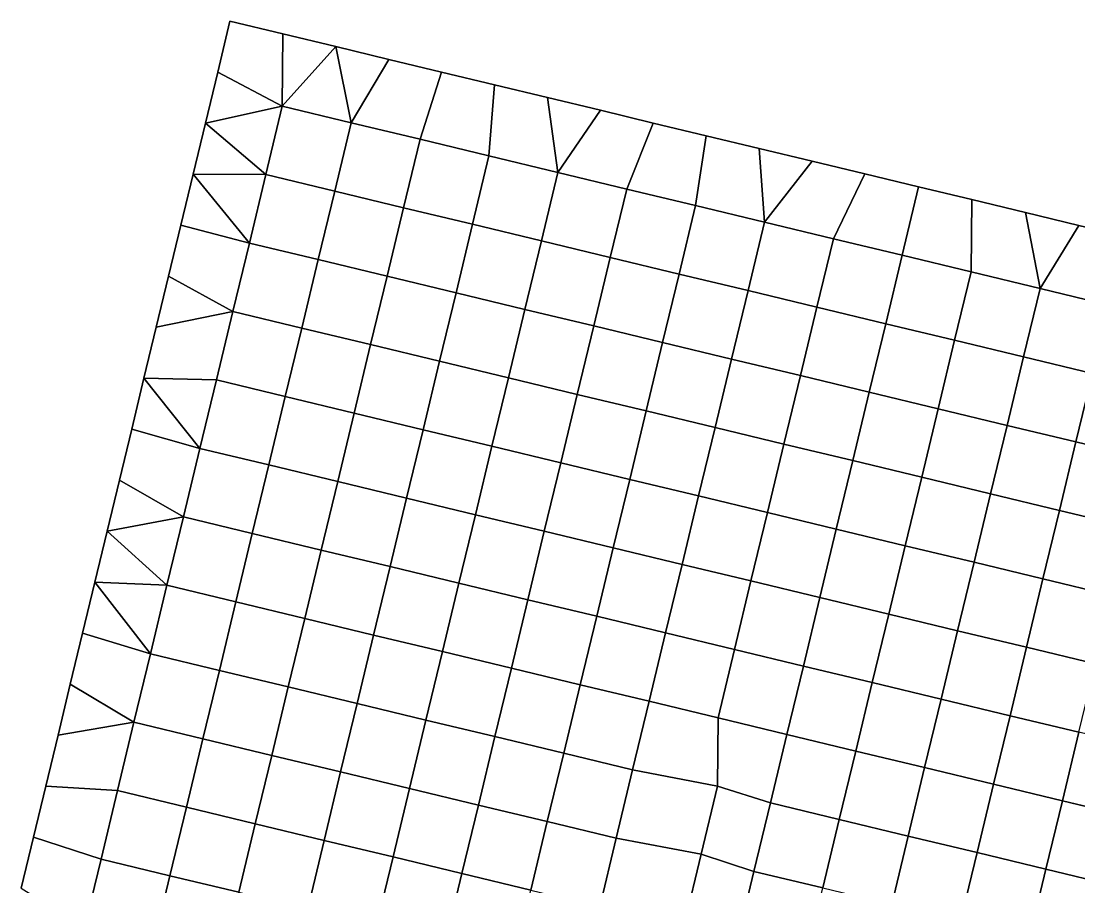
# Model space of a CAD drawing. Extents: x 0 to 37.4, y 0 to 43.4.
# Drawn here: x 8.67 to 17.73, y 36.02 to 43.44 of the extents above; entities that cross this region are included whole.
import ezdxf

# ---------------------------------------------------------------- set-up
doc = ezdxf.new("R2010")
doc.units = 0
doc.layers.get('0').update_dxf_attribs({"linetype": 'CONTINUOUS'})

msp = doc.modelspace()

# ---------------------------------------------------------------- linework, layer by layer
for p, q in [((15.9013, 42.1338, 5.82), (15.6302, 41.578, 5.82)), ((15.6302, 41.578, 5.82), (15.4889, 40.9909, 5.82)), ((15.4889, 40.9909, 5.82), (15.3476, 40.4039, 5.82)), ((15.3476, 40.4039, 5.82), (15.2063, 39.8168, 5.82)), ((15.2063, 39.8168, 5.82), (15.065, 39.2297, 5.82)), ((15.065, 39.2297, 5.82), (14.9237, 38.6426, 5.82)), ((9.4037, 39.0692, 5.82), (9.9166, 38.6055, 5.82)), ((14.9237, 38.6426, 5.82), (14.7824, 38.0555, 5.82)), ((9.9166, 38.6055, 5.82), (10.5072, 38.4634, 5.82)), ((10.5072, 38.4634, 5.82), (11.0977, 38.3213, 5.82)), ((11.0977, 38.3213, 5.82), (11.6883, 38.1791, 5.82)), ((9.7753, 38.0185, 5.82), (9.1931, 38.1942, 5.82)), ((11.6883, 38.1791, 5.82), (12.2788, 38.037, 5.82)), ((10.3659, 37.8763, 5.82), (9.7753, 38.0185, 5.82)), ((12.2788, 38.037, 5.82), (12.8694, 37.8948, 5.82)), ((14.7824, 38.0555, 5.82), (14.6411, 37.4684, 5.82)), ((10.9564, 37.7342, 5.82), (10.3659, 37.8763, 5.82)), ((12.8694, 37.8948, 5.82), (13.46, 37.7527, 5.82)), ((11.547, 37.592, 5.82), (10.9564, 37.7342, 5.82)), ((13.46, 37.7527, 5.82), (14.0505, 37.6106, 5.82)), ((12.1375, 37.4499, 5.82), (11.547, 37.592, 5.82)), ((14.0505, 37.6106, 5.82), (14.6411, 37.4684, 5.82)), ((14.6411, 37.4684, 5.82), (14.6376, 36.8838, 5.82)), ((14.6411, 37.4684, 6.45), (15.2316, 37.3263, 6.45)), ((12.7281, 37.3078, 5.82), (12.1375, 37.4499, 5.82)), ((13.3186, 37.1656, 5.82), (12.7281, 37.3078, 5.82)), ((15.2316, 37.3263, 6.45), (15.8222, 37.1842, 6.45)), ((15.8222, 37.1842, 6.45), (16.4127, 37.042, 6.45)), ((13.9092, 37.0235, 5.82), (13.3186, 37.1656, 5.82)), ((14.6376, 36.8838, 5.82), (13.9092, 37.0235, 5.82)), ((16.4127, 37.042, 6.45), (17.0033, 36.8999, 6.45)), ((14.6376, 36.8838, 6), (15.0903, 36.7392, 6)), ((14.6376, 36.8838, 3), (14.6376, 36.8838, 5.82)), ((14.6376, 36.8838, 5.82), (14.6376, 36.8838, 6)), ((14.6376, 36.8838, 6), (14.6376, 36.8838, 6.45)), ((14.6376, 36.8838, 6.45), (14.6376, 36.8838, 9)), ((17.0033, 36.8999, 6.45), (17.5938, 36.7577, 6.45)), ((15.0903, 36.7392, 6), (15.6809, 36.5971, 6)), ((17.5938, 36.7577, 6.45), (18.1844, 36.6156, 6.45)), ((15.6809, 36.5971, 6), (16.2714, 36.4549, 6)), ((16.2714, 36.4549, 6), (16.862, 36.3128, 6)), ((16.862, 36.3128, 6), (17.4525, 36.1707, 6)), ((17.4525, 36.1707, 6), (18.0431, 36.0285, 6))]:
    msp.add_line(p, q)
for points in [[(10.3515, 43.0068, 2.82), (10.4568, 43.4443, 2.82), (10.4568, 43.4443, 3.82), (10.3515, 43.0068, 3.82)], [(10.3515, 43.0068, 3.82), (10.4568, 43.4443, 3.82), (10.4568, 43.4443, 4.82), (10.3515, 43.0068, 4.82)], [(10.3515, 43.0068, 4.82), (10.4568, 43.4443, 4.82), (10.4568, 43.4443, 5.82), (10.3515, 43.0068, 5.82)], [(10.3515, 43.0068, 5.82), (10.4568, 43.4443, 5.82), (10.4568, 43.4443, 6.82), (10.3515, 43.0068, 6.82)], [(10.3515, 43.0068, 6.82), (10.4568, 43.4443, 6.82), (10.4568, 43.4443, 7.82), (10.3515, 43.0068, 7.82)], [(10.3515, 43.0068, 7.82), (10.4568, 43.4443, 7.82), (10.4568, 43.4443, 8.82), (10.3515, 43.0068, 8.82)], [(10.9105, 43.3351, 5.82), (10.4568, 43.4443, 5.82), (10.3515, 43.0068, 5.82), (10.9058, 42.7151, 5.82)], [(10.9105, 43.3351, 4.82), (10.4568, 43.4443, 4.82), (10.4568, 43.4443, 5.82), (10.9105, 43.3351, 5.82)], [(10.9105, 43.3351, 5.82), (10.4568, 43.4443, 5.82), (10.4568, 43.4443, 6.82), (10.9105, 43.3351, 6.82)], [(10.9105, 43.3351, 6.82), (10.4568, 43.4443, 6.82), (10.4568, 43.4443, 7.82), (10.9105, 43.3351, 7.82)], [(10.9105, 43.3351, 7.82), (10.4568, 43.4443, 7.82), (10.4568, 43.4443, 8.82), (10.9105, 43.3351, 8.82)], [(10.9105, 43.3351, 2.82), (10.4568, 43.4443, 2.82), (10.4568, 43.4443, 3.82), (10.9105, 43.3351, 3.82)], [(10.9105, 43.3351, 3.82), (10.4568, 43.4443, 3.82), (10.4568, 43.4443, 4.82), (10.9105, 43.3351, 4.82)], [(10.9105, 43.3351, 5.82), (10.9058, 42.7151, 5.82), (11.3642, 43.2259, 5.82)], [(10.9105, 43.3351, 4.82), (10.9105, 43.3351, 5.82), (11.3642, 43.2259, 5.82), (11.3642, 43.2259, 4.82)], [(10.9105, 43.3351, 5.82), (10.9105, 43.3351, 6.82), (11.3642, 43.2259, 6.82), (11.3642, 43.2259, 5.82)], [(11.3642, 43.2259, 6.82), (10.9105, 43.3351, 6.82), (10.9105, 43.3351, 7.82), (11.3642, 43.2259, 7.82)], [(10.9105, 43.3351, 7.82), (10.9105, 43.3351, 8.82), (11.3642, 43.2259, 8.82), (11.3642, 43.2259, 7.82)], [(10.9105, 43.3351, 2.82), (10.9105, 43.3351, 3.82), (11.3642, 43.2259, 3.82), (11.3642, 43.2259, 2.82)], [(10.9105, 43.3351, 3.82), (10.9105, 43.3351, 4.82), (11.3642, 43.2259, 4.82), (11.3642, 43.2259, 3.82)], [(11.3642, 43.2259, 5.82), (10.9058, 42.7151, 5.82), (11.4963, 42.573, 5.82)], [(11.3642, 43.2259, 5.82), (11.4963, 42.573, 5.82), (11.8179, 43.1167, 5.82)], [(11.3642, 43.2259, 4.82), (11.3642, 43.2259, 5.82), (11.8179, 43.1167, 5.82), (11.8179, 43.1167, 4.82)], [(11.3642, 43.2259, 5.82), (11.3642, 43.2259, 6.82), (11.8179, 43.1167, 6.82), (11.8179, 43.1167, 5.82)], [(11.3642, 43.2259, 6.82), (11.3642, 43.2259, 7.82), (11.8179, 43.1167, 7.82), (11.8179, 43.1167, 6.82)], [(11.3642, 43.2259, 7.82), (11.3642, 43.2259, 8.82), (11.8179, 43.1167, 8.82), (11.8179, 43.1167, 7.82)], [(11.3642, 43.2259, 3.82), (11.3642, 43.2259, 4.82), (11.8179, 43.1167, 4.82), (11.8179, 43.1167, 3.82)], [(11.3642, 43.2259, 2.82), (11.3642, 43.2259, 3.82), (11.8179, 43.1167, 3.82), (11.8179, 43.1167, 2.82)], [(11.8179, 43.1167, 5.82), (11.4963, 42.573, 5.82), (12.0869, 42.4309, 5.82), (12.2716, 43.0075, 5.82)], [(11.8179, 43.1167, 4.82), (11.8179, 43.1167, 5.82), (12.2716, 43.0075, 5.82), (12.2716, 43.0075, 4.82)], [(11.8179, 43.1167, 5.82), (11.8179, 43.1167, 6.82), (12.2716, 43.0075, 6.82), (12.2716, 43.0075, 5.82)], [(11.8179, 43.1167, 6.82), (11.8179, 43.1167, 7.82), (12.2716, 43.0075, 7.82), (12.2716, 43.0075, 6.82)], [(11.8179, 43.1167, 7.82), (11.8179, 43.1167, 8.82), (12.2716, 43.0075, 8.82), (12.2716, 43.0075, 7.82)], [(11.8179, 43.1167, 3.82), (11.8179, 43.1167, 4.82), (12.2716, 43.0075, 4.82), (12.2716, 43.0075, 3.82)], [(11.8179, 43.1167, 2.82), (11.8179, 43.1167, 3.82), (12.2716, 43.0075, 3.82), (12.2716, 43.0075, 2.82)], [(10.2462, 42.5692, 2.82), (10.3515, 43.0068, 2.82), (10.3515, 43.0068, 3.82), (10.2462, 42.5692, 3.82)], [(10.2462, 42.5692, 3.82), (10.3515, 43.0068, 3.82), (10.3515, 43.0068, 4.82), (10.2462, 42.5692, 4.82)], [(10.2462, 42.5692, 4.82), (10.3515, 43.0068, 4.82), (10.3515, 43.0068, 5.82), (10.2462, 42.5692, 5.82)], [(10.2462, 42.5692, 5.82), (10.3515, 43.0068, 5.82), (10.3515, 43.0068, 6.82), (10.2462, 42.5692, 6.82)], [(10.2462, 42.5692, 6.82), (10.3515, 43.0068, 6.82), (10.3515, 43.0068, 7.82), (10.2462, 42.5692, 7.82)], [(10.2462, 42.5692, 7.82), (10.3515, 43.0068, 7.82), (10.3515, 43.0068, 8.82), (10.2462, 42.5692, 8.82)], [(10.9058, 42.7151, 5.82), (10.3515, 43.0068, 5.82), (10.2462, 42.5692, 5.82)], [(12.2716, 43.0075, 5.82), (12.0869, 42.4309, 5.82), (12.6774, 42.2887, 5.82), (12.7253, 42.8983, 5.82)], [(12.2716, 43.0075, 4.82), (12.2716, 43.0075, 5.82), (12.7253, 42.8983, 5.82), (12.7253, 42.8983, 4.82)], [(12.2716, 43.0075, 5.82), (12.2716, 43.0075, 6.82), (12.7253, 42.8983, 6.82), (12.7253, 42.8983, 5.82)], [(12.2716, 43.0075, 6.82), (12.2716, 43.0075, 7.82), (12.7253, 42.8983, 7.82), (12.7253, 42.8983, 6.82)], [(12.2716, 43.0075, 7.82), (12.2716, 43.0075, 8.82), (12.7253, 42.8983, 8.82), (12.7253, 42.8983, 7.82)], [(12.2716, 43.0075, 3.82), (12.2716, 43.0075, 4.82), (12.7253, 42.8983, 4.82), (12.7253, 42.8983, 3.82)], [(12.2716, 43.0075, 2.82), (12.2716, 43.0075, 3.82), (12.7253, 42.8983, 3.82), (12.7253, 42.8983, 2.82)], [(12.7253, 42.8983, 5.82), (12.6774, 42.2887, 5.82), (13.268, 42.1466, 5.82), (13.179, 42.7891, 5.82)], [(12.7253, 42.8983, 4.82), (12.7253, 42.8983, 5.82), (13.179, 42.7891, 5.82), (13.179, 42.7891, 4.82)], [(12.7253, 42.8983, 5.82), (12.7253, 42.8983, 6.82), (13.179, 42.7891, 6.82), (13.179, 42.7891, 5.82)], [(12.7253, 42.8983, 6.82), (12.7253, 42.8983, 7.82), (13.179, 42.7891, 7.82), (13.179, 42.7891, 6.82)], [(12.7253, 42.8983, 7.82), (12.7253, 42.8983, 8.82), (13.179, 42.7891, 8.82), (13.179, 42.7891, 7.82)], [(12.7253, 42.8983, 3.82), (12.7253, 42.8983, 4.82), (13.179, 42.7891, 4.82), (13.179, 42.7891, 3.82)], [(12.7253, 42.8983, 2.82), (12.7253, 42.8983, 3.82), (13.179, 42.7891, 3.82), (13.179, 42.7891, 2.82)], [(10.9058, 42.7151, 5.82), (10.2462, 42.5692, 5.82), (10.7645, 42.1281, 5.82)], [(11.4963, 42.573, 5.82), (10.9058, 42.7151, 5.82), (10.7645, 42.1281, 5.82), (11.355, 41.9859, 5.82)], [(13.179, 42.7891, 5.82), (13.268, 42.1466, 5.82), (13.6327, 42.6799, 5.82)], [(13.179, 42.7891, 4.82), (13.179, 42.7891, 5.82), (13.6327, 42.6799, 5.82), (13.6327, 42.6799, 4.82)], [(13.179, 42.7891, 5.82), (13.179, 42.7891, 6.82), (13.6327, 42.6799, 6.82), (13.6327, 42.6799, 5.82)], [(13.179, 42.7891, 6.82), (13.179, 42.7891, 7.82), (13.6327, 42.6799, 7.82), (13.6327, 42.6799, 6.82)], [(13.179, 42.7891, 7.82), (13.179, 42.7891, 8.82), (13.6327, 42.6799, 8.82), (13.6327, 42.6799, 7.82)], [(13.179, 42.7891, 3.82), (13.179, 42.7891, 4.82), (13.6327, 42.6799, 4.82), (13.6327, 42.6799, 3.82)], [(13.179, 42.7891, 2.82), (13.179, 42.7891, 3.82), (13.6327, 42.6799, 3.82), (13.6327, 42.6799, 2.82)], [(13.6327, 42.6799, 5.82), (13.268, 42.1466, 5.82), (13.8585, 42.0044, 5.82), (14.0865, 42.5707, 5.82)], [(13.6327, 42.6799, 4.82), (13.6327, 42.6799, 5.82), (14.0865, 42.5707, 5.82), (14.0865, 42.5707, 4.82)], [(13.6327, 42.6799, 5.82), (13.6327, 42.6799, 6.82), (14.0865, 42.5707, 6.82), (14.0865, 42.5707, 5.82)], [(13.6327, 42.6799, 6.82), (13.6327, 42.6799, 7.82), (14.0865, 42.5707, 7.82), (14.0865, 42.5707, 6.82)], [(13.6327, 42.6799, 7.82), (13.6327, 42.6799, 8.82), (14.0865, 42.5707, 8.82), (14.0865, 42.5707, 7.82)], [(13.6327, 42.6799, 3.82), (13.6327, 42.6799, 4.82), (14.0865, 42.5707, 4.82), (14.0865, 42.5707, 3.82)], [(13.6327, 42.6799, 2.82), (13.6327, 42.6799, 3.82), (14.0865, 42.5707, 3.82), (14.0865, 42.5707, 2.82)], [(10.1408, 42.1317, 2.82), (10.2462, 42.5692, 2.82), (10.2462, 42.5692, 3.82), (10.1408, 42.1317, 3.82)], [(10.1408, 42.1317, 3.82), (10.2462, 42.5692, 3.82), (10.2462, 42.5692, 4.82), (10.1408, 42.1317, 4.82)], [(10.1408, 42.1317, 4.82), (10.2462, 42.5692, 4.82), (10.2462, 42.5692, 5.82), (10.1408, 42.1317, 5.82)], [(10.1408, 42.1317, 5.82), (10.2462, 42.5692, 5.82), (10.2462, 42.5692, 6.82), (10.1408, 42.1317, 6.82)], [(10.1408, 42.1317, 6.82), (10.2462, 42.5692, 6.82), (10.2462, 42.5692, 7.82), (10.1408, 42.1317, 7.82)], [(10.1408, 42.1317, 7.82), (10.2462, 42.5692, 7.82), (10.2462, 42.5692, 8.82), (10.1408, 42.1317, 8.82)], [(10.7645, 42.1281, 5.82), (10.2462, 42.5692, 5.82), (10.1408, 42.1317, 5.82)], [(12.0869, 42.4309, 5.82), (11.4963, 42.573, 5.82), (11.355, 41.9859, 5.82), (11.9456, 41.8438, 5.82)], [(14.0865, 42.5707, 5.82), (13.8585, 42.0044, 5.82), (14.4491, 41.8623, 5.82), (14.5402, 42.4615, 5.82)], [(14.0865, 42.5707, 4.82), (14.0865, 42.5707, 5.82), (14.5402, 42.4615, 5.82), (14.5402, 42.4615, 4.82)], [(14.0865, 42.5707, 5.82), (14.0865, 42.5707, 6.82), (14.5402, 42.4615, 6.82), (14.5402, 42.4615, 5.82)], [(14.0865, 42.5707, 6.82), (14.0865, 42.5707, 7.82), (14.5402, 42.4615, 7.82), (14.5402, 42.4615, 6.82)], [(14.0865, 42.5707, 7.82), (14.0865, 42.5707, 8.82), (14.5402, 42.4615, 8.82), (14.5402, 42.4615, 7.82)], [(14.0865, 42.5707, 3.82), (14.0865, 42.5707, 4.82), (14.5402, 42.4615, 4.82), (14.5402, 42.4615, 3.82)], [(14.0865, 42.5707, 2.82), (14.0865, 42.5707, 3.82), (14.5402, 42.4615, 3.82), (14.5402, 42.4615, 2.82)], [(14.5402, 42.4615, 5.82), (14.4491, 41.8623, 5.82), (15.0396, 41.7202, 5.82), (14.9939, 42.3523, 5.82)], [(14.5402, 42.4615, 4.82), (14.5402, 42.4615, 5.82), (14.9939, 42.3523, 5.82), (14.9939, 42.3523, 4.82)], [(14.5402, 42.4615, 5.82), (14.5402, 42.4615, 6.82), (14.9939, 42.3523, 6.82), (14.9939, 42.3523, 5.82)], [(14.5402, 42.4615, 6.82), (14.5402, 42.4615, 7.82), (14.9939, 42.3523, 7.82), (14.9939, 42.3523, 6.82)], [(14.5402, 42.4615, 7.82), (14.5402, 42.4615, 8.82), (14.9939, 42.3523, 8.82), (14.9939, 42.3523, 7.82)], [(14.5402, 42.4615, 3.82), (14.5402, 42.4615, 4.82), (14.9939, 42.3523, 4.82), (14.9939, 42.3523, 3.82)], [(14.5402, 42.4615, 2.82), (14.5402, 42.4615, 3.82), (14.9939, 42.3523, 3.82), (14.9939, 42.3523, 2.82)], [(12.6774, 42.2887, 5.82), (12.0869, 42.4309, 5.82), (11.9456, 41.8438, 5.82), (12.5361, 41.7016, 5.82)], [(14.9939, 42.3523, 5.82), (15.0396, 41.7202, 5.82), (15.4476, 42.243, 5.82)], [(14.9939, 42.3523, 4.82), (14.9939, 42.3523, 5.82), (15.4476, 42.243, 5.82), (15.4476, 42.243, 4.82)], [(14.9939, 42.3523, 5.82), (14.9939, 42.3523, 6.82), (15.4476, 42.243, 6.82), (15.4476, 42.243, 5.82)], [(14.9939, 42.3523, 6.82), (14.9939, 42.3523, 7.82), (15.4476, 42.243, 7.82), (15.4476, 42.243, 6.82)], [(14.9939, 42.3523, 7.82), (14.9939, 42.3523, 8.82), (15.4476, 42.243, 8.82), (15.4476, 42.243, 7.82)], [(14.9939, 42.3523, 3.82), (14.9939, 42.3523, 4.82), (15.4476, 42.243, 4.82), (15.4476, 42.243, 3.82)], [(14.9939, 42.3523, 2.82), (14.9939, 42.3523, 3.82), (15.4476, 42.243, 3.82), (15.4476, 42.243, 2.82)], [(13.268, 42.1466, 5.82), (12.6774, 42.2887, 5.82), (12.5361, 41.7016, 5.82), (13.1267, 41.5595, 5.82)], [(15.0396, 41.7202, 5.82), (15.6302, 41.578, 5.82), (15.9013, 42.1338, 5.82), (15.4476, 42.243, 5.82)], [(15.4476, 42.243, 4.82), (15.4476, 42.243, 5.82), (15.9013, 42.1338, 5.45)], [(15.9013, 42.1338, 5.45), (15.4476, 42.243, 5.82), (15.9013, 42.1338, 5.82)], [(15.4476, 42.243, 4.82), (15.9013, 42.1338, 5.45), (15.9013, 42.1338, 4.82)], [(15.4476, 42.243, 5.82), (15.4476, 42.243, 6.82), (15.9013, 42.1338, 6.45)], [(15.4476, 42.243, 6.82), (15.4476, 42.243, 7.82), (15.9013, 42.1338, 7.45)], [(15.9013, 42.1338, 5.82), (15.4476, 42.243, 5.82), (15.9013, 42.1338, 6.45)], [(15.9013, 42.1338, 6.45), (15.4476, 42.243, 6.82), (15.9013, 42.1338, 6.82)], [(15.9013, 42.1338, 7.45), (15.4476, 42.243, 7.82), (15.9013, 42.1338, 7.82)], [(15.4476, 42.243, 6.82), (15.9013, 42.1338, 7.45), (15.9013, 42.1338, 6.82)], [(15.4476, 42.243, 7.82), (15.4476, 42.243, 8.82), (15.9013, 42.1338, 8.45)], [(15.9013, 42.1338, 7.82), (15.4476, 42.243, 7.82), (15.9013, 42.1338, 8.45)], [(15.9013, 42.1338, 8.45), (15.4476, 42.243, 8.82), (15.9013, 42.1338, 8.82)], [(15.9013, 42.1338, 3.82), (15.4476, 42.243, 3.82), (15.9013, 42.1338, 4.45)], [(15.4476, 42.243, 3.82), (15.4476, 42.243, 4.82), (15.9013, 42.1338, 4.45)], [(15.9013, 42.1338, 4.45), (15.4476, 42.243, 4.82), (15.9013, 42.1338, 4.82)], [(15.9013, 42.1338, 2.82), (15.4476, 42.243, 2.82), (15.9013, 42.1338, 3.45)], [(15.4476, 42.243, 2.82), (15.4476, 42.243, 3.82), (15.9013, 42.1338, 3.45)], [(15.9013, 42.1338, 3.45), (15.4476, 42.243, 3.82), (15.9013, 42.1338, 3.82)], [(10.0355, 41.6942, 2.82), (10.1408, 42.1317, 2.82), (10.1408, 42.1317, 3.82), (10.0355, 41.6942, 3.82)], [(10.0355, 41.6942, 3.82), (10.1408, 42.1317, 3.82), (10.1408, 42.1317, 4.82), (10.0355, 41.6942, 4.82)], [(10.0355, 41.6942, 4.82), (10.1408, 42.1317, 4.82), (10.1408, 42.1317, 5.82), (10.0355, 41.6942, 5.82)], [(10.0355, 41.6942, 5.82), (10.1408, 42.1317, 5.82), (10.1408, 42.1317, 6.82), (10.0355, 41.6942, 6.82)], [(10.0355, 41.6942, 6.82), (10.1408, 42.1317, 6.82), (10.1408, 42.1317, 7.82), (10.0355, 41.6942, 7.82)], [(10.0355, 41.6942, 7.82), (10.1408, 42.1317, 7.82), (10.1408, 42.1317, 8.82), (10.0355, 41.6942, 8.82)], [(10.6232, 41.541, 5.82), (10.1408, 42.1317, 5.82), (10.0355, 41.6942, 5.82)], [(10.7645, 42.1281, 5.82), (10.1408, 42.1317, 5.82), (10.6232, 41.541, 5.82)], [(11.355, 41.9859, 5.82), (10.7645, 42.1281, 5.82), (10.6232, 41.541, 5.82), (11.2137, 41.3988, 5.82)], [(13.8585, 42.0044, 5.82), (13.268, 42.1466, 5.82), (13.1267, 41.5595, 5.82), (13.7172, 41.4174, 5.82)], [(15.6302, 41.578, 6.45), (16.2207, 41.4359, 6.45), (16.3596, 42.0235, 6.45), (15.9013, 42.1338, 6.45)], [(15.9013, 42.1338, 5.82), (15.6302, 41.578, 5.82), (15.6302, 41.578, 6.45), (15.9013, 42.1338, 6.45)], [(16.3596, 42.0235, 3.45), (15.9013, 42.1338, 3.45), (15.9013, 42.1338, 3.82)], [(16.3596, 42.0235, 3.45), (15.9013, 42.1338, 3.82), (16.3596, 42.0235, 4.45)], [(16.3596, 42.0235, 4.45), (15.9013, 42.1338, 3.82), (15.9013, 42.1338, 4.45)], [(16.3596, 42.0235, 4.45), (15.9013, 42.1338, 4.45), (15.9013, 42.1338, 4.82)], [(16.3596, 42.0235, 4.45), (15.9013, 42.1338, 4.82), (16.3596, 42.0235, 5.45)], [(16.3596, 42.0235, 5.45), (15.9013, 42.1338, 4.82), (15.9013, 42.1338, 5.45)], [(16.3596, 42.0235, 5.45), (15.9013, 42.1338, 5.45), (15.9013, 42.1338, 5.82)], [(16.3596, 42.0235, 5.45), (15.9013, 42.1338, 5.82), (16.3596, 42.0235, 6.45)], [(16.3596, 42.0235, 6.45), (15.9013, 42.1338, 5.82), (15.9013, 42.1338, 6.45)], [(16.3596, 42.0235, 6.45), (15.9013, 42.1338, 6.45), (15.9013, 42.1338, 6.82)], [(16.3596, 42.0235, 7.45), (16.3596, 42.0235, 6.45), (15.9013, 42.1338, 6.82)], [(16.3596, 42.0235, 7.45), (15.9013, 42.1338, 6.82), (15.9013, 42.1338, 7.45)], [(16.3596, 42.0235, 8.45), (16.3596, 42.0235, 7.45), (15.9013, 42.1338, 7.82)], [(16.3596, 42.0235, 7.45), (15.9013, 42.1338, 7.45), (15.9013, 42.1338, 7.82)], [(16.3596, 42.0235, 8.45), (15.9013, 42.1338, 7.82), (15.9013, 42.1338, 8.45)], [(16.3596, 42.0235, 9.45), (16.3596, 42.0235, 8.45), (15.9013, 42.1338, 8.82)], [(16.3596, 42.0235, 8.45), (15.9013, 42.1338, 8.45), (15.9013, 42.1338, 8.82)], [(16.3596, 42.0235, 9.45), (15.9013, 42.1338, 8.82), (15.9013, 42.1338, 9.45)], [(14.4491, 41.8623, 5.82), (13.8585, 42.0044, 5.82), (13.7172, 41.4174, 5.82), (14.3078, 41.2752, 5.82)], [(16.2207, 41.4359, 6.45), (16.8113, 41.2938, 6.45), (16.8179, 41.9132, 6.45), (16.3596, 42.0235, 6.45)], [(16.3596, 42.0235, 3.45), (16.3596, 42.0235, 4.45), (16.8179, 41.9132, 4.45), (16.8179, 41.9132, 3.45)], [(16.8179, 41.9132, 4.45), (16.3596, 42.0235, 4.45), (16.3596, 42.0235, 5.45), (16.8179, 41.9132, 5.45)], [(16.8179, 41.9132, 5.45), (16.3596, 42.0235, 5.45), (16.3596, 42.0235, 6.45), (16.8179, 41.9132, 6.45)], [(16.8179, 41.9132, 6.45), (16.3596, 42.0235, 6.45), (16.3596, 42.0235, 7.45), (16.8179, 41.9132, 7.45)], [(16.8179, 41.9132, 7.45), (16.3596, 42.0235, 7.45), (16.3596, 42.0235, 8.45), (16.8179, 41.9132, 8.45)], [(16.8179, 41.9132, 8.45), (16.3596, 42.0235, 8.45), (16.3596, 42.0235, 9.45), (16.8179, 41.9132, 9.45)], [(11.9456, 41.8438, 5.82), (11.355, 41.9859, 5.82), (11.2137, 41.3988, 5.82), (11.8043, 41.2567, 5.82)], [(16.8179, 41.9132, 6.45), (16.8113, 41.2938, 6.45), (17.4018, 41.1516, 6.45), (17.2762, 41.8029, 6.45)], [(16.8179, 41.9132, 4.45), (16.8179, 41.9132, 5.45), (17.2762, 41.8029, 5.45), (17.2762, 41.8029, 4.45)], [(16.8179, 41.9132, 3.45), (16.8179, 41.9132, 4.45), (17.2762, 41.8029, 4.45), (17.2762, 41.8029, 3.45)], [(17.2762, 41.8029, 5.45), (16.8179, 41.9132, 5.45), (16.8179, 41.9132, 6.45), (17.2762, 41.8029, 6.45)], [(17.2762, 41.8029, 6.45), (16.8179, 41.9132, 6.45), (16.8179, 41.9132, 7.45), (17.2762, 41.8029, 7.45)], [(17.2762, 41.8029, 7.45), (16.8179, 41.9132, 7.45), (16.8179, 41.9132, 8.45), (17.2762, 41.8029, 8.45)], [(17.2762, 41.8029, 8.45), (16.8179, 41.9132, 8.45), (16.8179, 41.9132, 9.45), (17.2762, 41.8029, 9.45)], [(12.5361, 41.7016, 5.82), (11.9456, 41.8438, 5.82), (11.8043, 41.2567, 5.82), (12.3948, 41.1146, 5.82)], [(15.0396, 41.7202, 5.82), (14.4491, 41.8623, 5.82), (14.3078, 41.2752, 5.82), (14.8983, 41.1331, 5.82)], [(15.6302, 41.578, 5.82), (15.0396, 41.7202, 5.82), (14.8983, 41.1331, 5.82), (15.4889, 40.9909, 5.82)], [(17.2762, 41.8029, 6.45), (17.4018, 41.1516, 6.45), (17.7346, 41.6926, 6.45)], [(17.2762, 41.8029, 4.45), (17.2762, 41.8029, 5.45), (17.7346, 41.6926, 5.45), (17.7346, 41.6926, 4.45)], [(17.2762, 41.8029, 3.45), (17.2762, 41.8029, 4.45), (17.7346, 41.6926, 4.45), (17.7346, 41.6926, 3.45)], [(17.7346, 41.6926, 5.45), (17.2762, 41.8029, 5.45), (17.2762, 41.8029, 6.45), (17.7346, 41.6926, 6.45)], [(17.7346, 41.6926, 6.45), (17.2762, 41.8029, 6.45), (17.2762, 41.8029, 7.45), (17.7346, 41.6926, 7.45)], [(17.7346, 41.6926, 7.45), (17.2762, 41.8029, 7.45), (17.2762, 41.8029, 8.45), (17.7346, 41.6926, 8.45)], [(17.7346, 41.6926, 8.45), (17.2762, 41.8029, 8.45), (17.2762, 41.8029, 9.45), (17.7346, 41.6926, 9.45)], [(9.9302, 41.2567, 2.82), (10.0355, 41.6942, 2.82), (10.0355, 41.6942, 3.82), (9.9302, 41.2567, 3.82)], [(9.9302, 41.2567, 3.82), (10.0355, 41.6942, 3.82), (10.0355, 41.6942, 4.82), (9.9302, 41.2567, 4.82)], [(9.9302, 41.2567, 4.82), (10.0355, 41.6942, 4.82), (10.0355, 41.6942, 5.82), (9.9302, 41.2567, 5.82)], [(9.9302, 41.2567, 5.82), (10.0355, 41.6942, 5.82), (10.0355, 41.6942, 6.82), (9.9302, 41.2567, 6.82)], [(9.9302, 41.2567, 6.82), (10.0355, 41.6942, 6.82), (10.0355, 41.6942, 7.82), (9.9302, 41.2567, 7.82)], [(9.9302, 41.2567, 7.82), (10.0355, 41.6942, 7.82), (10.0355, 41.6942, 8.82), (9.9302, 41.2567, 8.82)], [(10.6232, 41.541, 5.82), (10.0355, 41.6942, 5.82), (9.9302, 41.2567, 5.82), (10.4819, 40.9539, 5.82)], [(13.1267, 41.5595, 5.82), (12.5361, 41.7016, 5.82), (12.3948, 41.1146, 5.82), (12.9854, 40.9724, 5.82)], [(17.4018, 41.1516, 6.45), (17.9924, 41.0095, 6.45), (18.1929, 41.5822, 6.45), (17.7346, 41.6926, 6.45)], [(17.7346, 41.6926, 4.45), (17.7346, 41.6926, 5.45), (18.1929, 41.5822, 5.45), (18.1929, 41.5822, 4.45)], [(17.7346, 41.6926, 3.45), (17.7346, 41.6926, 4.45), (18.1929, 41.5822, 4.45), (18.1929, 41.5822, 3.45)], [(18.1929, 41.5822, 5.45), (17.7346, 41.6926, 5.45), (17.7346, 41.6926, 6.45), (18.1929, 41.5822, 6.45)], [(18.1929, 41.5822, 6.45), (17.7346, 41.6926, 6.45), (17.7346, 41.6926, 7.45), (18.1929, 41.5822, 7.45)], [(18.1929, 41.5822, 7.45), (17.7346, 41.6926, 7.45), (17.7346, 41.6926, 8.45), (18.1929, 41.5822, 8.45)], [(18.1929, 41.5822, 8.45), (17.7346, 41.6926, 8.45), (17.7346, 41.6926, 9.45), (18.1929, 41.5822, 9.45)], [(11.2137, 41.3988, 5.82), (10.6232, 41.541, 5.82), (10.4819, 40.9539, 5.82), (11.0724, 40.8117, 5.82)], [(13.7172, 41.4174, 5.82), (13.1267, 41.5595, 5.82), (12.9854, 40.9724, 5.82), (13.5759, 40.8303, 5.82)], [(16.2207, 41.4359, 6.45), (15.6302, 41.578, 6.45), (15.4889, 40.9909, 6.45), (16.0794, 40.8488, 6.45)], [(15.6302, 41.578, 5.82), (15.4889, 40.9909, 5.82), (15.4889, 40.9909, 6.45), (15.6302, 41.578, 6.45)], [(11.8043, 41.2567, 5.82), (11.2137, 41.3988, 5.82), (11.0724, 40.8117, 5.82), (11.663, 40.6696, 5.82)], [(14.3078, 41.2752, 5.82), (13.7172, 41.4174, 5.82), (13.5759, 40.8303, 5.82), (14.1665, 40.6881, 5.82)], [(16.8113, 41.2938, 6.45), (16.2207, 41.4359, 6.45), (16.0794, 40.8488, 6.45), (16.67, 40.7067, 6.45)], [(14.8983, 41.1331, 5.82), (14.3078, 41.2752, 5.82), (14.1665, 40.6881, 5.82), (14.757, 40.546, 5.82)], [(17.4018, 41.1516, 6.45), (16.8113, 41.2938, 6.45), (16.67, 40.7067, 6.45), (17.2605, 40.5645, 6.45)], [(9.8249, 40.8192, 2.82), (9.9302, 41.2567, 2.82), (9.9302, 41.2567, 3.82), (9.8249, 40.8192, 3.82)], [(9.8249, 40.8192, 3.82), (9.9302, 41.2567, 3.82), (9.9302, 41.2567, 4.82), (9.8249, 40.8192, 4.82)], [(9.8249, 40.8192, 4.82), (9.9302, 41.2567, 4.82), (9.9302, 41.2567, 5.82), (9.8249, 40.8192, 5.82)], [(9.8249, 40.8192, 5.82), (9.9302, 41.2567, 5.82), (9.9302, 41.2567, 6.82), (9.8249, 40.8192, 6.82)], [(9.8249, 40.8192, 6.82), (9.9302, 41.2567, 6.82), (9.9302, 41.2567, 7.82), (9.8249, 40.8192, 7.82)], [(9.8249, 40.8192, 7.82), (9.9302, 41.2567, 7.82), (9.9302, 41.2567, 8.82), (9.8249, 40.8192, 8.82)], [(10.4819, 40.9539, 5.82), (9.9302, 41.2567, 5.82), (9.8249, 40.8192, 5.82)], [(12.3948, 41.1146, 5.82), (11.8043, 41.2567, 5.82), (11.663, 40.6696, 5.82), (12.2535, 40.5275, 5.82)], [(12.9854, 40.9724, 5.82), (12.3948, 41.1146, 5.82), (12.2535, 40.5275, 5.82), (12.8441, 40.3853, 5.82)], [(15.4889, 40.9909, 5.82), (14.8983, 41.1331, 5.82), (14.757, 40.546, 5.82), (15.3476, 40.4039, 5.82)], [(17.9924, 41.0095, 6.45), (17.4018, 41.1516, 6.45), (17.2605, 40.5645, 6.45), (17.8511, 40.4224, 6.45)], [(16.0794, 40.8488, 6.45), (15.4889, 40.9909, 6.45), (15.3476, 40.4039, 6.45), (15.9381, 40.2617, 6.45)], [(15.4889, 40.9909, 6.45), (15.4889, 40.9909, 5.82), (15.3476, 40.4039, 5.82), (15.3476, 40.4039, 6.45)], [(10.4819, 40.9539, 5.82), (9.8249, 40.8192, 5.82), (9.7196, 40.3817, 5.82), (10.3406, 40.3668, 5.82)], [(11.0724, 40.8117, 5.82), (10.4819, 40.9539, 5.82), (10.3406, 40.3668, 5.82), (10.9311, 40.2247, 5.82)], [(13.5759, 40.8303, 5.82), (12.9854, 40.9724, 5.82), (12.8441, 40.3853, 5.82), (13.4346, 40.2432, 5.82)], [(9.7196, 40.3817, 2.82), (9.8249, 40.8192, 2.82), (9.8249, 40.8192, 3.82), (9.7196, 40.3817, 3.82)], [(9.7196, 40.3817, 3.82), (9.8249, 40.8192, 3.82), (9.8249, 40.8192, 4.82), (9.7196, 40.3817, 4.82)], [(9.7196, 40.3817, 4.82), (9.8249, 40.8192, 4.82), (9.8249, 40.8192, 5.82), (9.7196, 40.3817, 5.82)], [(9.7196, 40.3817, 5.82), (9.8249, 40.8192, 5.82), (9.8249, 40.8192, 6.82), (9.7196, 40.3817, 6.82)], [(9.7196, 40.3817, 6.82), (9.8249, 40.8192, 6.82), (9.8249, 40.8192, 7.82), (9.7196, 40.3817, 7.82)], [(9.7196, 40.3817, 7.82), (9.8249, 40.8192, 7.82), (9.8249, 40.8192, 8.82), (9.7196, 40.3817, 8.82)], [(11.663, 40.6696, 5.82), (11.0724, 40.8117, 5.82), (10.9311, 40.2247, 5.82), (11.5217, 40.0825, 5.82)], [(14.1665, 40.6881, 5.82), (13.5759, 40.8303, 5.82), (13.4346, 40.2432, 5.82), (14.0252, 40.1011, 5.82)], [(16.67, 40.7067, 6.45), (16.0794, 40.8488, 6.45), (15.9381, 40.2617, 6.45), (16.5287, 40.1196, 6.45)], [(12.2535, 40.5275, 5.82), (11.663, 40.6696, 5.82), (11.5217, 40.0825, 5.82), (12.1122, 39.9404, 5.82)], [(14.757, 40.546, 5.82), (14.1665, 40.6881, 5.82), (14.0252, 40.1011, 5.82), (14.6157, 39.9589, 5.82)], [(17.2605, 40.5645, 6.45), (16.67, 40.7067, 6.45), (16.5287, 40.1196, 6.45), (17.1192, 39.9774, 6.45)], [(15.3476, 40.4039, 5.82), (14.757, 40.546, 5.82), (14.6157, 39.9589, 5.82), (15.2063, 39.8168, 5.82)], [(17.8511, 40.4224, 6.45), (17.2605, 40.5645, 6.45), (17.1192, 39.9774, 6.45), (17.7098, 39.8353, 6.45)], [(12.8441, 40.3853, 5.82), (12.2535, 40.5275, 5.82), (12.1122, 39.9404, 5.82), (12.7028, 39.7982, 5.82)], [(9.6143, 39.9442, 2.82), (9.7196, 40.3817, 2.82), (9.7196, 40.3817, 3.82), (9.6143, 39.9442, 3.82)], [(9.6143, 39.9442, 3.82), (9.7196, 40.3817, 3.82), (9.7196, 40.3817, 4.82), (9.6143, 39.9442, 4.82)], [(9.6143, 39.9442, 4.82), (9.7196, 40.3817, 4.82), (9.7196, 40.3817, 5.82), (9.6143, 39.9442, 5.82)], [(9.6143, 39.9442, 5.82), (9.7196, 40.3817, 5.82), (9.7196, 40.3817, 6.82), (9.6143, 39.9442, 6.82)], [(9.6143, 39.9442, 6.82), (9.7196, 40.3817, 6.82), (9.7196, 40.3817, 7.82), (9.6143, 39.9442, 7.82)], [(9.6143, 39.9442, 7.82), (9.7196, 40.3817, 7.82), (9.7196, 40.3817, 8.82), (9.6143, 39.9442, 8.82)], [(10.1992, 39.7797, 5.82), (9.7196, 40.3817, 5.82), (9.6143, 39.9442, 5.82)], [(10.3406, 40.3668, 5.82), (9.7196, 40.3817, 5.82), (10.1992, 39.7797, 5.82)], [(10.9311, 40.2247, 5.82), (10.3406, 40.3668, 5.82), (10.1992, 39.7797, 5.82), (10.7898, 39.6376, 5.82)], [(13.4346, 40.2432, 5.82), (12.8441, 40.3853, 5.82), (12.7028, 39.7982, 5.82), (13.2933, 39.6561, 5.82)], [(15.9381, 40.2617, 6.45), (15.3476, 40.4039, 6.45), (15.2063, 39.8168, 6.45), (15.7968, 39.6746, 6.45)], [(15.3476, 40.4039, 6.45), (15.3476, 40.4039, 5.82), (15.2063, 39.8168, 5.82), (15.2063, 39.8168, 6.45)], [(18.4416, 40.2803, 6.45), (17.8511, 40.4224, 6.45), (17.7098, 39.8353, 6.45), (18.3003, 39.6932, 6.45)], [(11.5217, 40.0825, 5.82), (10.9311, 40.2247, 5.82), (10.7898, 39.6376, 5.82), (11.3804, 39.4954, 5.82)], [(14.0252, 40.1011, 5.82), (13.4346, 40.2432, 5.82), (13.2933, 39.6561, 5.82), (13.8839, 39.514, 5.82)], [(16.5287, 40.1196, 6.45), (15.9381, 40.2617, 6.45), (15.7968, 39.6746, 6.45), (16.3874, 39.5325, 6.45)], [(12.1122, 39.9404, 5.82), (11.5217, 40.0825, 5.82), (11.3804, 39.4954, 5.82), (11.9709, 39.3533, 5.82)], [(14.6157, 39.9589, 5.82), (14.0252, 40.1011, 5.82), (13.8839, 39.514, 5.82), (14.4744, 39.3718, 5.82)], [(17.1192, 39.9774, 6.45), (16.5287, 40.1196, 6.45), (16.3874, 39.5325, 6.45), (16.9779, 39.3904, 6.45)], [(9.509, 39.5067, 2.82), (9.6143, 39.9442, 2.82), (9.6143, 39.9442, 3.82), (9.509, 39.5067, 3.82)], [(9.509, 39.5067, 3.82), (9.6143, 39.9442, 3.82), (9.6143, 39.9442, 4.82), (9.509, 39.5067, 4.82)], [(9.509, 39.5067, 4.82), (9.6143, 39.9442, 4.82), (9.6143, 39.9442, 5.82), (9.509, 39.5067, 5.82)], [(9.509, 39.5067, 5.82), (9.6143, 39.9442, 5.82), (9.6143, 39.9442, 6.82), (9.509, 39.5067, 6.82)], [(9.509, 39.5067, 6.82), (9.6143, 39.9442, 6.82), (9.6143, 39.9442, 7.82), (9.509, 39.5067, 7.82)], [(9.509, 39.5067, 7.82), (9.6143, 39.9442, 7.82), (9.6143, 39.9442, 8.82), (9.509, 39.5067, 8.82)], [(10.1992, 39.7797, 5.82), (9.6143, 39.9442, 5.82), (9.509, 39.5067, 5.82), (10.0579, 39.1926, 5.82)], [(12.7028, 39.7982, 5.82), (12.1122, 39.9404, 5.82), (11.9709, 39.3533, 5.82), (12.5615, 39.2112, 5.82)], [(15.2063, 39.8168, 5.82), (14.6157, 39.9589, 5.82), (14.4744, 39.3718, 5.82), (15.065, 39.2297, 5.82)], [(17.7098, 39.8353, 6.45), (17.1192, 39.9774, 6.45), (16.9779, 39.3904, 6.45), (17.5685, 39.2482, 6.45)], [(15.7968, 39.6746, 6.45), (15.2063, 39.8168, 6.45), (15.065, 39.2297, 6.45), (15.6555, 39.0876, 6.45)], [(15.2063, 39.8168, 6.45), (15.2063, 39.8168, 5.82), (15.065, 39.2297, 5.82), (15.065, 39.2297, 6.45)], [(18.3003, 39.6932, 6.45), (17.7098, 39.8353, 6.45), (17.5685, 39.2482, 6.45), (18.159, 39.1061, 6.45)], [(10.7898, 39.6376, 5.82), (10.1992, 39.7797, 5.82), (10.0579, 39.1926, 5.82), (10.6485, 39.0505, 5.82)], [(13.2933, 39.6561, 5.82), (12.7028, 39.7982, 5.82), (12.5615, 39.2112, 5.82), (13.152, 39.069, 5.82)], [(11.3804, 39.4954, 5.82), (10.7898, 39.6376, 5.82), (10.6485, 39.0505, 5.82), (11.239, 38.9083, 5.82)], [(13.8839, 39.514, 5.82), (13.2933, 39.6561, 5.82), (13.152, 39.069, 5.82), (13.7426, 38.9269, 5.82)], [(16.3874, 39.5325, 6.45), (15.7968, 39.6746, 6.45), (15.6555, 39.0876, 6.45), (16.2461, 38.9454, 6.45)], [(9.4037, 39.0692, 2.82), (9.509, 39.5067, 2.82), (9.509, 39.5067, 3.82), (9.4037, 39.0692, 3.82)], [(9.4037, 39.0692, 3.82), (9.509, 39.5067, 3.82), (9.509, 39.5067, 4.82), (9.4037, 39.0692, 4.82)], [(9.4037, 39.0692, 4.82), (9.509, 39.5067, 4.82), (9.509, 39.5067, 5.82), (9.4037, 39.0692, 5.82)], [(9.4037, 39.0692, 5.82), (9.509, 39.5067, 5.82), (9.509, 39.5067, 6.82), (9.4037, 39.0692, 6.82)], [(9.4037, 39.0692, 6.82), (9.509, 39.5067, 6.82), (9.509, 39.5067, 7.82), (9.4037, 39.0692, 7.82)], [(9.4037, 39.0692, 7.82), (9.509, 39.5067, 7.82), (9.509, 39.5067, 8.82), (9.4037, 39.0692, 8.82)], [(10.0579, 39.1926, 5.82), (9.509, 39.5067, 5.82), (9.4037, 39.0692, 5.82)], [(11.9709, 39.3533, 5.82), (11.3804, 39.4954, 5.82), (11.239, 38.9083, 5.82), (11.8296, 38.7662, 5.82)], [(14.4744, 39.3718, 5.82), (13.8839, 39.514, 5.82), (13.7426, 38.9269, 5.82), (14.3331, 38.7847, 5.82)], [(16.9779, 39.3904, 6.45), (16.3874, 39.5325, 6.45), (16.2461, 38.9454, 6.45), (16.8366, 38.8033, 6.45)], [(15.065, 39.2297, 5.82), (14.4744, 39.3718, 5.82), (14.3331, 38.7847, 5.82), (14.9237, 38.6426, 5.82)], [(17.5685, 39.2482, 6.45), (16.9779, 39.3904, 6.45), (16.8366, 38.8033, 6.45), (17.4272, 38.6611, 6.45)], [(12.5615, 39.2112, 5.82), (11.9709, 39.3533, 5.82), (11.8296, 38.7662, 5.82), (12.4202, 38.6241, 5.82)], [(10.0579, 39.1926, 5.82), (9.4037, 39.0692, 5.82), (9.2984, 38.6317, 5.82), (9.9166, 38.6055, 5.82)], [(10.6485, 39.0505, 5.82), (10.0579, 39.1926, 5.82), (9.9166, 38.6055, 5.82), (10.5072, 38.4634, 5.82)], [(13.152, 39.069, 5.82), (12.5615, 39.2112, 5.82), (12.4202, 38.6241, 5.82), (13.0107, 38.4819, 5.82)], [(15.6555, 39.0876, 6.45), (15.065, 39.2297, 6.45), (14.9237, 38.6426, 6.45), (15.5142, 38.5005, 6.45)], [(15.065, 39.2297, 6.45), (15.065, 39.2297, 5.82), (14.9237, 38.6426, 5.82), (14.9237, 38.6426, 6.45)], [(18.159, 39.1061, 6.45), (17.5685, 39.2482, 6.45), (17.4272, 38.6611, 6.45), (18.0177, 38.519, 6.45)], [(16.2461, 38.9454, 6.45), (15.6555, 39.0876, 6.45), (15.5142, 38.5005, 6.45), (16.1048, 38.3583, 6.45)], [(9.2984, 38.6317, 2.82), (9.4037, 39.0692, 2.82), (9.4037, 39.0692, 3.82), (9.2984, 38.6317, 3.82)], [(9.2984, 38.6317, 3.82), (9.4037, 39.0692, 3.82), (9.4037, 39.0692, 4.82), (9.2984, 38.6317, 4.82)], [(9.2984, 38.6317, 4.82), (9.4037, 39.0692, 4.82), (9.4037, 39.0692, 5.82), (9.2984, 38.6317, 5.82)], [(9.2984, 38.6317, 5.82), (9.4037, 39.0692, 5.82), (9.4037, 39.0692, 6.82), (9.2984, 38.6317, 6.82)], [(9.2984, 38.6317, 6.82), (9.4037, 39.0692, 6.82), (9.4037, 39.0692, 7.82), (9.2984, 38.6317, 7.82)], [(9.2984, 38.6317, 7.82), (9.4037, 39.0692, 7.82), (9.4037, 39.0692, 8.82), (9.2984, 38.6317, 8.82)], [(11.239, 38.9083, 5.82), (10.6485, 39.0505, 5.82), (10.5072, 38.4634, 5.82), (11.0977, 38.3213, 5.82)], [(13.7426, 38.9269, 5.82), (13.152, 39.069, 5.82), (13.0107, 38.4819, 5.82), (13.6013, 38.3398, 5.82)], [(11.8296, 38.7662, 5.82), (11.239, 38.9083, 5.82), (11.0977, 38.3213, 5.82), (11.6883, 38.1791, 5.82)], [(14.3331, 38.7847, 5.82), (13.7426, 38.9269, 5.82), (13.6013, 38.3398, 5.82), (14.1918, 38.1977, 5.82)], [(16.8366, 38.8033, 6.45), (16.2461, 38.9454, 6.45), (16.1048, 38.3583, 6.45), (16.6953, 38.2162, 6.45)], [(12.4202, 38.6241, 5.82), (11.8296, 38.7662, 5.82), (11.6883, 38.1791, 5.82), (12.2788, 38.037, 5.82)], [(14.9237, 38.6426, 5.82), (14.3331, 38.7847, 5.82), (14.1918, 38.1977, 5.82), (14.7824, 38.0555, 5.82)], [(17.4272, 38.6611, 6.45), (16.8366, 38.8033, 6.45), (16.6953, 38.2162, 6.45), (17.2859, 38.074, 6.45)], [(9.7753, 38.0185, 5.82), (9.2984, 38.6317, 5.82), (9.1931, 38.1942, 5.82)], [(9.1931, 38.1942, 3.82), (9.1931, 38.1942, 3), (9.2984, 38.6317, 3.82)], [(9.1931, 38.1942, 3), (9.2984, 38.6317, 2.82), (9.2984, 38.6317, 3.82)], [(9.1931, 38.1942, 2.82), (9.2984, 38.6317, 2.82), (9.1931, 38.1942, 3)], [(9.1931, 38.1942, 4.82), (9.1931, 38.1942, 4), (9.2984, 38.6317, 4.82)], [(9.1931, 38.1942, 4), (9.2984, 38.6317, 3.82), (9.2984, 38.6317, 4.82)], [(9.1931, 38.1942, 3.82), (9.2984, 38.6317, 3.82), (9.1931, 38.1942, 4)], [(9.1931, 38.1942, 5.82), (9.1931, 38.1942, 5), (9.2984, 38.6317, 5.82)], [(9.1931, 38.1942, 5), (9.2984, 38.6317, 4.82), (9.2984, 38.6317, 5.82)], [(9.1931, 38.1942, 4.82), (9.2984, 38.6317, 4.82), (9.1931, 38.1942, 5)], [(9.1931, 38.1942, 6.82), (9.1931, 38.1942, 6), (9.2984, 38.6317, 6.82)], [(9.1931, 38.1942, 6), (9.2984, 38.6317, 5.82), (9.2984, 38.6317, 6.82)], [(9.1931, 38.1942, 5.82), (9.2984, 38.6317, 5.82), (9.1931, 38.1942, 6)], [(9.1931, 38.1942, 7.82), (9.1931, 38.1942, 7), (9.2984, 38.6317, 7.82)], [(9.1931, 38.1942, 7), (9.2984, 38.6317, 6.82), (9.2984, 38.6317, 7.82)], [(9.1931, 38.1942, 6.82), (9.2984, 38.6317, 6.82), (9.1931, 38.1942, 7)], [(9.1931, 38.1942, 8.82), (9.1931, 38.1942, 8), (9.2984, 38.6317, 8.82)], [(9.1931, 38.1942, 8), (9.2984, 38.6317, 7.82), (9.2984, 38.6317, 8.82)], [(9.1931, 38.1942, 7.82), (9.2984, 38.6317, 7.82), (9.1931, 38.1942, 8)], [(9.9166, 38.6055, 5.82), (9.2984, 38.6317, 5.82), (9.7753, 38.0185, 5.82)], [(15.5142, 38.5005, 6.45), (14.9237, 38.6426, 6.45), (14.7824, 38.0555, 6.45), (15.3729, 37.9134, 6.45)], [(14.9237, 38.6426, 6.45), (14.9237, 38.6426, 5.82), (14.7824, 38.0555, 5.82), (14.7824, 38.0555, 6.45)], [(18.0177, 38.519, 6.45), (17.4272, 38.6611, 6.45), (17.2859, 38.074, 6.45), (17.8764, 37.9319, 6.45)], [(10.5072, 38.4634, 5.82), (9.9166, 38.6055, 5.82), (9.7753, 38.0185, 5.82), (10.3659, 37.8763, 5.82)], [(13.0107, 38.4819, 5.82), (12.4202, 38.6241, 5.82), (12.2788, 38.037, 5.82), (12.8694, 37.8948, 5.82)], [(11.0977, 38.3213, 5.82), (10.5072, 38.4634, 5.82), (10.3659, 37.8763, 5.82), (10.9564, 37.7342, 5.82)], [(13.6013, 38.3398, 5.82), (13.0107, 38.4819, 5.82), (12.8694, 37.8948, 5.82), (13.46, 37.7527, 5.82)], [(16.1048, 38.3583, 6.45), (15.5142, 38.5005, 6.45), (15.3729, 37.9134, 6.45), (15.9635, 37.7712, 6.45)], [(11.6883, 38.1791, 5.82), (11.0977, 38.3213, 5.82), (10.9564, 37.7342, 5.82), (11.547, 37.592, 5.82)], [(14.1918, 38.1977, 5.82), (13.6013, 38.3398, 5.82), (13.46, 37.7527, 5.82), (14.0505, 37.6106, 5.82)], [(16.6953, 38.2162, 6.45), (16.1048, 38.3583, 6.45), (15.9635, 37.7712, 6.45), (16.554, 37.6291, 6.45)], [(9.7753, 38.0185, 6), (9.1931, 38.1942, 6), (9.0878, 37.7567, 6), (9.634, 37.4314, 6)], [(9.0878, 37.7567, 4), (9.1931, 38.1942, 3.82), (9.1931, 38.1942, 4)], [(9.0878, 37.7567, 4), (9.1931, 38.1942, 3.82), (9.0878, 37.7567, 3)], [(9.0878, 37.7567, 3), (9.1931, 38.1942, 3), (9.1931, 38.1942, 3.82)], [(9.0878, 37.7567, 5), (9.1931, 38.1942, 4.82), (9.1931, 38.1942, 5)], [(9.0878, 37.7567, 5), (9.1931, 38.1942, 4.82), (9.0878, 37.7567, 4)], [(9.0878, 37.7567, 4), (9.1931, 38.1942, 4), (9.1931, 38.1942, 4.82)], [(9.0878, 37.7567, 6), (9.1931, 38.1942, 5.82), (9.1931, 38.1942, 6)], [(9.0878, 37.7567, 6), (9.1931, 38.1942, 5.82), (9.0878, 37.7567, 5)], [(9.0878, 37.7567, 5), (9.1931, 38.1942, 5), (9.1931, 38.1942, 5.82)], [(9.0878, 37.7567, 7), (9.1931, 38.1942, 6.82), (9.1931, 38.1942, 7)], [(9.0878, 37.7567, 7), (9.1931, 38.1942, 6.82), (9.0878, 37.7567, 6)], [(9.0878, 37.7567, 6), (9.1931, 38.1942, 6), (9.1931, 38.1942, 6.82)], [(9.0878, 37.7567, 8), (9.1931, 38.1942, 7.82), (9.1931, 38.1942, 8)], [(9.0878, 37.7567, 8), (9.1931, 38.1942, 7.82), (9.0878, 37.7567, 7)], [(9.0878, 37.7567, 7), (9.1931, 38.1942, 7), (9.1931, 38.1942, 7.82)], [(9.0878, 37.7567, 9), (9.1931, 38.1942, 8.82), (9.1931, 38.1942, 9)], [(9.0878, 37.7567, 9), (9.1931, 38.1942, 8.82), (9.0878, 37.7567, 8)], [(9.0878, 37.7567, 8), (9.1931, 38.1942, 8), (9.1931, 38.1942, 8.82)], [(9.7753, 38.0185, 5.82), (9.1931, 38.1942, 5.82), (9.1931, 38.1942, 6), (9.7753, 38.0185, 6)], [(12.2788, 38.037, 5.82), (11.6883, 38.1791, 5.82), (11.547, 37.592, 5.82), (12.1375, 37.4499, 5.82)], [(14.7824, 38.0555, 5.82), (14.1918, 38.1977, 5.82), (14.0505, 37.6106, 5.82), (14.6411, 37.4684, 5.82)], [(17.2859, 38.074, 6.45), (16.6953, 38.2162, 6.45), (16.554, 37.6291, 6.45), (17.1446, 37.487, 6.45)], [(10.3659, 37.8763, 6), (9.7753, 38.0185, 6), (9.634, 37.4314, 6), (10.2246, 37.2892, 6)], [(10.3659, 37.8763, 6), (10.3659, 37.8763, 5.82), (9.7753, 38.0185, 5.82), (9.7753, 38.0185, 6)], [(12.8694, 37.8948, 5.82), (12.2788, 38.037, 5.82), (12.1375, 37.4499, 5.82), (12.7281, 37.3078, 5.82)], [(15.3729, 37.9134, 6.45), (14.7824, 38.0555, 6.45), (14.6411, 37.4684, 6.45), (15.2316, 37.3263, 6.45)], [(14.7824, 38.0555, 6.45), (14.7824, 38.0555, 5.82), (14.6411, 37.4684, 5.82), (14.6411, 37.4684, 6.45)], [(17.8764, 37.9319, 6.45), (17.2859, 38.074, 6.45), (17.1446, 37.487, 6.45), (17.7351, 37.3448, 6.45)], [(15.9635, 37.7712, 6.45), (15.3729, 37.9134, 6.45), (15.2316, 37.3263, 6.45), (15.8222, 37.1842, 6.45)], [(10.9564, 37.7342, 6), (10.3659, 37.8763, 6), (10.2246, 37.2892, 6), (10.8151, 37.1471, 6)], [(10.9564, 37.7342, 6), (10.9564, 37.7342, 5.82), (10.3659, 37.8763, 5.82), (10.3659, 37.8763, 6)], [(13.46, 37.7527, 5.82), (12.8694, 37.8948, 5.82), (12.7281, 37.3078, 5.82), (13.3186, 37.1656, 5.82)], [(8.9825, 37.3192, 3), (9.0878, 37.7567, 3), (9.0878, 37.7567, 4), (8.9825, 37.3192, 4)], [(8.9825, 37.3192, 4), (9.0878, 37.7567, 4), (9.0878, 37.7567, 5), (8.9825, 37.3192, 5)], [(8.9825, 37.3192, 5), (9.0878, 37.7567, 5), (9.0878, 37.7567, 6), (8.9825, 37.3192, 6)], [(8.9825, 37.3192, 6), (9.0878, 37.7567, 6), (9.0878, 37.7567, 7), (8.9825, 37.3192, 7)], [(8.9825, 37.3192, 7), (9.0878, 37.7567, 7), (9.0878, 37.7567, 8), (8.9825, 37.3192, 8)], [(8.9825, 37.3192, 8), (9.0878, 37.7567, 8), (9.0878, 37.7567, 9), (8.9825, 37.3192, 9)], [(9.634, 37.4314, 6), (9.0878, 37.7567, 6), (8.9825, 37.3192, 6)], [(11.547, 37.592, 6), (10.9564, 37.7342, 6), (10.8151, 37.1471, 6), (11.4057, 37.005, 6)], [(11.547, 37.592, 6), (11.547, 37.592, 5.82), (10.9564, 37.7342, 5.82), (10.9564, 37.7342, 6)], [(14.0505, 37.6106, 5.82), (13.46, 37.7527, 5.82), (13.3186, 37.1656, 5.82), (13.9092, 37.0235, 5.82)], [(16.554, 37.6291, 6.45), (15.9635, 37.7712, 6.45), (15.8222, 37.1842, 6.45), (16.4127, 37.042, 6.45)], [(12.1375, 37.4499, 6), (11.547, 37.592, 6), (11.4057, 37.005, 6), (11.9962, 36.8628, 6)], [(12.1375, 37.4499, 6), (12.1375, 37.4499, 5.82), (11.547, 37.592, 5.82), (11.547, 37.592, 6)], [(14.6411, 37.4684, 5.82), (14.0505, 37.6106, 5.82), (13.9092, 37.0235, 5.82), (14.6376, 36.8838, 5.82)], [(17.1446, 37.487, 6.45), (16.554, 37.6291, 6.45), (16.4127, 37.042, 6.45), (17.0033, 36.8999, 6.45)], [(15.2316, 37.3263, 6.45), (14.6411, 37.4684, 6.45), (14.6376, 36.8838, 6.45), (15.0903, 36.7392, 6.45)], [(14.6411, 37.4684, 5.82), (14.6376, 36.8838, 5.82), (14.6376, 36.8838, 6)], [(14.6411, 37.4684, 5.82), (14.6376, 36.8838, 6), (14.6376, 36.8838, 6.45), (14.6411, 37.4684, 6.45)], [(17.7351, 37.3448, 6.45), (17.1446, 37.487, 6.45), (17.0033, 36.8999, 6.45), (17.5938, 36.7577, 6.45)], [(9.4927, 36.8443, 6), (9.634, 37.4314, 6), (8.9825, 37.3192, 6), (8.8772, 36.8817, 6)], [(10.2246, 37.2892, 6), (9.634, 37.4314, 6), (9.4927, 36.8443, 6), (10.0833, 36.7021, 6)], [(12.7281, 37.3078, 6), (12.1375, 37.4499, 6), (11.9962, 36.8628, 6), (12.5868, 36.7207, 6)], [(12.7281, 37.3078, 6), (12.7281, 37.3078, 5.82), (12.1375, 37.4499, 5.82), (12.1375, 37.4499, 6)], [(8.8772, 36.8817, 3), (8.9825, 37.3192, 3), (8.9825, 37.3192, 4), (8.8772, 36.8817, 4)], [(8.8772, 36.8817, 4), (8.9825, 37.3192, 4), (8.9825, 37.3192, 5), (8.8772, 36.8817, 5)], [(8.8772, 36.8817, 5), (8.9825, 37.3192, 5), (8.9825, 37.3192, 6), (8.8772, 36.8817, 6)], [(8.8772, 36.8817, 6), (8.9825, 37.3192, 6), (8.9825, 37.3192, 7), (8.8772, 36.8817, 7)], [(8.8772, 36.8817, 7), (8.9825, 37.3192, 7), (8.9825, 37.3192, 8), (8.8772, 36.8817, 8)], [(8.8772, 36.8817, 8), (8.9825, 37.3192, 8), (8.9825, 37.3192, 9), (8.8772, 36.8817, 9)], [(10.8151, 37.1471, 6), (10.2246, 37.2892, 6), (10.0833, 36.7021, 6), (10.6738, 36.56, 6)], [(13.3186, 37.1656, 6), (12.7281, 37.3078, 6), (12.5868, 36.7207, 6), (13.1773, 36.5785, 6)], [(13.3186, 37.1656, 6), (13.3186, 37.1656, 5.82), (12.7281, 37.3078, 5.82), (12.7281, 37.3078, 6)], [(15.8222, 37.1842, 6.45), (15.2316, 37.3263, 6.45), (15.0903, 36.7392, 6.45), (15.6809, 36.5971, 6.45)], [(18.3257, 37.2027, 6.45), (17.7351, 37.3448, 6.45), (17.5938, 36.7577, 6.45), (18.1844, 36.6156, 6.45)], [(16.4127, 37.042, 6.45), (15.8222, 37.1842, 6.45), (15.6809, 36.5971, 6.45), (16.2714, 36.4549, 6.45)], [(11.4057, 37.005, 6), (10.8151, 37.1471, 6), (10.6738, 36.56, 6), (11.2644, 36.4179, 6)], [(13.9092, 37.0235, 6), (13.3186, 37.1656, 6), (13.1773, 36.5785, 6), (13.7679, 36.4364, 6)], [(13.9092, 37.0235, 5.82), (13.3186, 37.1656, 5.82), (13.3186, 37.1656, 6), (13.9092, 37.0235, 6)], [(11.9962, 36.8628, 6), (11.4057, 37.005, 6), (11.2644, 36.4179, 6), (11.8549, 36.2757, 6)], [(14.6376, 36.8838, 6), (13.9092, 37.0235, 6), (13.7679, 36.4364, 6), (14.4972, 36.3005, 6)], [(13.9092, 37.0235, 6), (14.6376, 36.8838, 6), (14.6376, 36.8838, 5.82), (13.9092, 37.0235, 5.82)], [(17.0033, 36.8999, 6.45), (16.4127, 37.042, 6.45), (16.2714, 36.4549, 6.45), (16.862, 36.3128, 6.45)], [(8.7719, 36.4442, 3), (8.8772, 36.8817, 3), (8.8772, 36.8817, 4), (8.7719, 36.4442, 4)], [(8.7719, 36.4442, 4), (8.8772, 36.8817, 4), (8.8772, 36.8817, 5), (8.7719, 36.4442, 5)], [(8.7719, 36.4442, 5), (8.8772, 36.8817, 5), (8.8772, 36.8817, 6), (8.7719, 36.4442, 6)], [(8.7719, 36.4442, 6), (8.8772, 36.8817, 6), (8.8772, 36.8817, 7), (8.7719, 36.4442, 7)], [(8.7719, 36.4442, 7), (8.8772, 36.8817, 7), (8.8772, 36.8817, 8), (8.7719, 36.4442, 8)], [(8.7719, 36.4442, 8), (8.8772, 36.8817, 8), (8.8772, 36.8817, 9), (8.7719, 36.4442, 9)], [(9.3514, 36.2572, 6), (9.4927, 36.8443, 6), (8.8772, 36.8817, 6), (8.7719, 36.4442, 6)], [(10.0833, 36.7021, 6), (9.4927, 36.8443, 6), (9.3514, 36.2572, 6), (9.942, 36.1151, 6)], [(12.5868, 36.7207, 6), (11.9962, 36.8628, 6), (11.8549, 36.2757, 6), (12.4455, 36.1336, 6)], [(14.6376, 36.8838, 6), (14.4972, 36.3005, 6), (14.949, 36.1521, 6), (15.0903, 36.7392, 6)], [(15.0903, 36.7392, 6), (14.6376, 36.8838, 6), (14.6376, 36.8838, 6.45), (15.0903, 36.7392, 6.45)], [(17.5938, 36.7577, 6.45), (17.0033, 36.8999, 6.45), (16.862, 36.3128, 6.45), (17.4525, 36.1707, 6.45)], [(15.6809, 36.5971, 6), (15.0903, 36.7392, 6), (14.949, 36.1521, 6), (15.5396, 36.01, 6)], [(15.6809, 36.5971, 6), (15.0903, 36.7392, 6), (15.0903, 36.7392, 6.45), (15.6809, 36.5971, 6.45)], [(18.1844, 36.6156, 6.45), (17.5938, 36.7577, 6.45), (17.4525, 36.1707, 6.45), (18.0431, 36.0285, 6.45)], [(10.6738, 36.56, 6), (10.0833, 36.7021, 6), (9.942, 36.1151, 6), (10.5325, 35.9729, 6)], [(13.1773, 36.5785, 6), (12.5868, 36.7207, 6), (12.4455, 36.1336, 6), (13.036, 35.9915, 6)], [(11.2644, 36.4179, 6), (10.6738, 36.56, 6), (10.5325, 35.9729, 6), (11.1231, 35.8308, 6)], [(13.7679, 36.4364, 6), (13.1773, 36.5785, 6), (13.036, 35.9915, 6), (13.6266, 35.8493, 6)], [(16.2714, 36.4549, 6), (15.6809, 36.5971, 6), (15.5396, 36.01, 6), (16.1301, 35.8678, 6)], [(15.6809, 36.5971, 6), (15.6809, 36.5971, 6.45), (16.2714, 36.4549, 6.45), (16.2714, 36.4549, 6)], [(16.862, 36.3128, 6), (16.2714, 36.4549, 6), (16.1301, 35.8678, 6), (16.7207, 35.7257, 6)], [(16.2714, 36.4549, 6), (16.2714, 36.4549, 6.45), (16.862, 36.3128, 6.45), (16.862, 36.3128, 6)], [(8.6666, 36.0067, 3), (8.7719, 36.4442, 3), (8.7719, 36.4442, 4), (8.6666, 36.0067, 4)], [(8.6666, 36.0067, 4), (8.7719, 36.4442, 4), (8.7719, 36.4442, 5), (8.6666, 36.0067, 5)], [(8.6666, 36.0067, 5), (8.7719, 36.4442, 5), (8.7719, 36.4442, 6), (8.6666, 36.0067, 6)], [(8.6666, 36.0067, 6), (8.7719, 36.4442, 6), (8.7719, 36.4442, 7), (8.6666, 36.0067, 7)], [(8.6666, 36.0067, 7), (8.7719, 36.4442, 7), (8.7719, 36.4442, 8), (8.6666, 36.0067, 8)], [(8.6666, 36.0067, 8), (8.7719, 36.4442, 8), (8.7719, 36.4442, 9), (8.6666, 36.0067, 9)], [(9.2101, 35.6701, 6), (9.3514, 36.2572, 6), (8.7719, 36.4442, 6), (8.6666, 36.0067, 6)], [(11.8549, 36.2757, 6), (11.2644, 36.4179, 6), (11.1231, 35.8308, 6), (11.7136, 35.6886, 6)], [(14.4972, 36.3005, 6), (13.7679, 36.4364, 6), (13.6266, 35.8493, 6), (14.3568, 35.7171, 6)], [(12.4455, 36.1336, 6), (11.8549, 36.2757, 6), (11.7136, 35.6886, 6), (12.3042, 35.5465, 6)], [(14.4972, 36.3005, 6), (14.3568, 35.7171, 6), (14.8077, 35.565, 6), (14.949, 36.1521, 6)], [(17.4525, 36.1707, 6), (16.862, 36.3128, 6), (16.7207, 35.7257, 6), (17.3112, 35.5836, 6)], [(16.862, 36.3128, 6), (16.862, 36.3128, 6.45), (17.4525, 36.1707, 6.45), (17.4525, 36.1707, 6)], [(9.942, 36.1151, 6), (9.3514, 36.2572, 6), (9.2101, 35.6701, 6), (9.8007, 35.528, 6)], [(10.5325, 35.9729, 6), (9.942, 36.1151, 6), (9.8007, 35.528, 6), (10.3912, 35.3858, 6)], [(13.036, 35.9915, 6), (12.4455, 36.1336, 6), (12.3042, 35.5465, 6), (12.8947, 35.4044, 6)], [(15.5396, 36.01, 6), (14.949, 36.1521, 6), (14.8077, 35.565, 6), (15.3982, 35.4229, 6)], [(18.0431, 36.0285, 6), (17.4525, 36.1707, 6), (17.3112, 35.5836, 6), (17.9018, 35.4414, 6)], [(17.4525, 36.1707, 6), (17.4525, 36.1707, 6.45), (18.0431, 36.0285, 6.45), (18.0431, 36.0285, 6)]]:
    msp.add_3dface(points)

doc.saveas('drawing.dxf')
